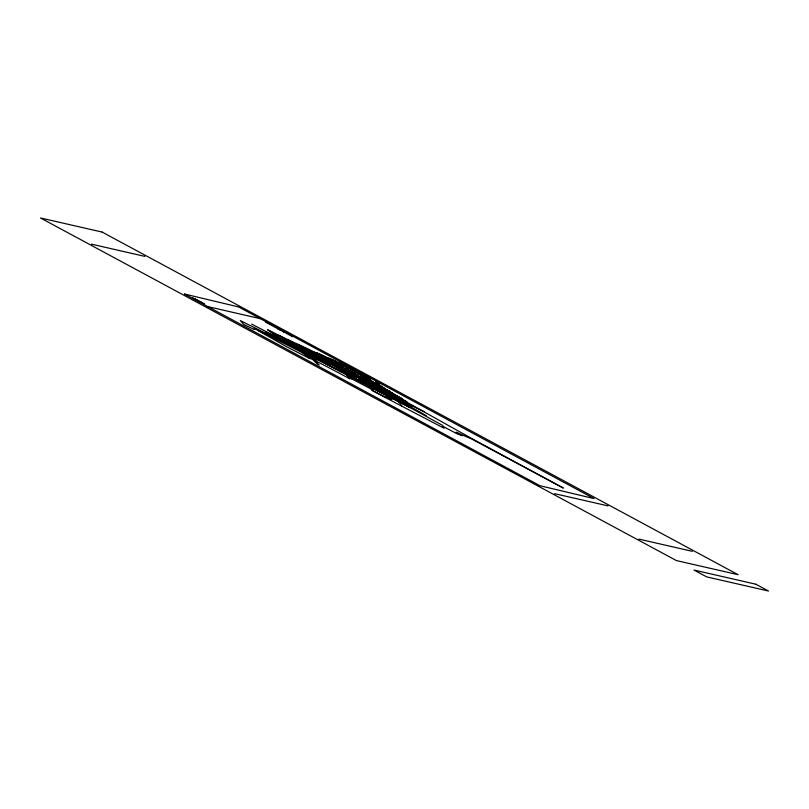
<?xml version="1.0" encoding="UTF-8"?>
<svg xmlns="http://www.w3.org/2000/svg" width="809" height="809" viewBox="0 0 809 809"><rect width="100%" height="100%" fill="white"/><g stroke="black" fill="none" stroke-linecap="round" stroke-linejoin="round"><path stroke-width="1.21" d="M330.952 359.783L330.82 360.379L323.782 358.63L300.958 349.043M306.864 352.653L307.622 352.158M340.013 365.496L336.19 365.021M364.748 379.3L365.557 379.482L343.329 367.842M364.657 379.239L372.777 383.506M331.377 362.493L335.513 362.472M342.126 366.497L339.962 366.871M387.4 391.04L391.263 393.053A27.294 1.335 27.8 0 1 391.94 393.447L393.892 394.63M195.1 299.178L201.583 302.586L200.642 302.121M377.004 383.587L375.578 381.969L379.502 383.972M343.451 367.923L339.911 366.659L343.451 367.923L341.105 366.78M341.236 365.981L340.518 366.022L342.217 367.215M357.477 371.452L359.863 372.383A26.818 1.315 27.8 0 1 360.409 372.656L361.704 373.606M316.703 353.007L316.592 353.068A29.478 1.436 27.8 0 0 316.936 353.3L323.175 356.638L317.826 353.948A15.846 0.779 27.8 0 0 317.482 353.776L313.154 351.693M341.236 365.981L340.629 366.214M402.295 402.154L400.061 401.395M339.74 364.798L334.228 364.05M340.356 365.617L342.48 365.87M352.734 369.915L353.381 369.996M340.195 365.587L336.18 365.041L309.675 354.413M337.757 363.747L335.331 364.262L333.783 363.757M359.085 372.767L366.74 376.883M335.543 362.432L336.857 362.695M352.957 370.775L353.766 370.967L352.734 369.996M91.457 244.156L144.922 256.402M207.235 306.5L260.488 318.695M348.163 368.115L345.109 366.517M554.519 493.642L607.994 505.878M638.908 539.107L692.383 551.344M278.64 329.283L280.814 330.274M359.044 372.757L358.165 372.494M358.003 375.386L356.86 375.083M337.909 363.12L324.52 356.223A14.875 0.728 27.8 0 0 324.166 356.061L321.224 354.605M331.457 361.411L325.329 359.601L299.906 349.205M354.059 370.047L367.377 376.468M340.286 362.179L353.745 370.006M383.82 388.239L382.869 387.794A43.959 2.144 27.8 0 1 382.121 387.359L370.198 380.028M339.982 362.665L340.71 362.877M348.234 368.146L348.355 368.186A28.912 1.416 27.8 0 0 348.558 368.247L350.166 368.55M316.804 353.017L328.727 358.791A47.63 2.326 27.8 0 1 329.9 359.378L331.66 360.308A33.159 1.618 27.8 0 1 332.792 360.935L333.723 361.461M337.97 363.15L342.986 365.648A38.67 1.891 27.8 0 1 343.714 366.012L352.946 370.876M403.125 399.767L406.856 401.638M368.429 377.146L350.722 368.489M350.57 368.368L351.814 369.187M359.429 374.395L362.462 376.397M401.557 398.908L403.398 399.818L398.938 397.462M332.509 360.996L333.692 361.451M359.439 374.395L355.303 372.231M388.795 391.172L387.784 390.656M394.398 394.59L398.372 396.814M357.386 371.452L356.506 371.139M342.814 368.621L347.354 371.098L342.814 368.621L344.513 369.43M342.874 368.53L344.543 369.41M348.446 373L350.115 373.869L348.436 373.02M363.453 379.35L361.886 378.572L363.484 379.37M370.623 383.193L372.251 384.093M359.317 379.654L360.956 380.554M370.856 386.105L372.484 387.005M317.563 353.169L321.102 354.534M291.058 344.422L300.523 348.841M299.209 349.933L240.313 320.586L243.853 324.51L254.38 329.536L254.319 328.757L260.174 331.377L303.011 353.027M340.731 362.887L342.136 363.585A20.822 1.021 27.8 0 1 342.713 363.878L345.989 365.628A15.027 0.738 27.8 0 1 346.373 365.87L362.705 374.87M339.335 366.457L334.37 364.728A87.119 4.257 27.8 0 1 330.072 363.008L321.345 359.469M399.504 400.677L399.889 401.304M310.899 356.071L310.332 355.849L311.758 357.082M400.394 397.977L401.921 398.685M328.848 358.033L332.732 359.611M317.694 357.517L335.957 364.97M380.655 385.671L383.84 388.077A10.75 0.526 27.8 0 0 384.083 388.229L384.214 388.3M323.347 359.712L335.866 364.92M320.748 359.216L316.875 357.669A69.362 3.388 27.8 0 0 312.962 356.324L312.375 356.344M303.122 350.782L331.114 362.412M307.036 352.714L333.975 363.989M397.866 397.715L400.677 398.908M400.101 398.979L402.912 400.162M402.336 400.233L405.137 401.416L376.407 385.165M317.179 353.159L317.674 353.422L317.098 353.118M396.359 396.471L393.68 395.328L398.554 397.704M343.501 366.164L345.716 367.215M310.12 353.29L312.173 354.302M311.607 354.12L313.427 354.999M312.587 354.676L314.934 355.849M314.074 355.505L316.43 356.688M315.561 356.344L317.431 357.244M316.825 357.052L318.928 358.084M318.331 357.891L320.425 358.923M319.838 358.741L321.173 359.338M376.478 385.58L379.209 386.763M378.693 386.833L381.383 387.996M380.897 388.077L383.547 389.22M383.112 389.321L385.721 390.454M385.317 390.575L387.895 391.687M387.42 391.758L390.019 392.891M389.513 392.952L392.153 394.094M391.617 394.145L394.286 395.298M356.162 371.018L359.338 373.798M335.017 360.693L341.762 364.353M335.29 360.814L332.823 359.661M201.148 302.505L202.402 303.062M341.732 365.355L343.38 366.103M341.661 365.557L332.55 361.026M387.066 390.909L384.174 389.584L388.563 391.859A15.502 0.758 27.8 0 1 388.987 392.072L391.303 393.305M368.975 379.37L370.431 380.119M310.798 356.011L311.243 356.203M372.039 383.112L391.505 392.992M388.037 390.777L388.755 391.151M401.244 400.495L387.349 393.578M362.847 374.931L368.51 377.945M335.816 362.594L339.274 364.232M392.78 393.74L388.34 391.414A13.399 0.657 27.8 0 1 387.916 391.162L383.739 388.542L388.522 391.03M288.196 339.8A106.717 5.218 27.8 0 0 297.763 344.26A106.687 5.208 27.8 0 0 305.974 347.941L328.09 358.923L319.292 356.658A68.067 3.327 27.8 0 1 280.227 338.819L267.567 329.759L269.923 330.932A108.032 5.279 27.8 0 0 278.65 335.209L279.752 335.745A107.961 5.279 27.8 0 0 287.842 339.628L316.188 355.616M399.666 400.738L402.316 402.164M424.149 411.68L401.861 400.789L407.038 403.479M387.521 395.581L392.759 398.058L391 396.097L373.374 386.732M401.78 400.748L406.27 402.943M384.214 388.603L385.974 389.503M369.217 377.722L365.739 375.912M367.974 378.258L369.865 379.29L369.248 378.976M367.407 377.257L368.55 377.975M335.877 362.634L339.416 364.414M284.596 332.317L283.666 331.852L284.404 332.277M361.451 373.192L369.784 377.591M367.842 378.197L364.798 376.539A13.652 0.667 27.8 0 0 364.434 376.337L363.302 375.75M309.817 358.559L286.548 346.707L258.041 330.557M383.85 388.249L384.447 388.563M380.078 386.753L371.26 381.676L374.81 383.527M369.349 376.964L370.482 377.884M368.53 377.884L369.794 378.925M370.744 381.464L379.492 385.964L363.261 377.247M393.194 394.256L394.822 395.308M284.778 341.398L302.465 350.469M309.665 358.074L311.354 358.943L300.938 350.439M367.62 376.589L369.511 377.591L369.43 377.065M367.104 377.166L365.789 376.488M385.357 389.038L394.519 394.559M306.651 352.562L251.67 324.116M364.04 374.87L365.506 375.781M377.874 385.155L389.139 391.141M370.158 381.717L472.618 439.014L563.357 488.07L472.193 439.236L456.084 432.208L462.566 435.707L457.368 433.948L443.231 426.565M360.733 379.674L359.085 377.985L380.432 388.472L374.011 384.862A43.898 2.144 27.8 0 0 366.973 380.978L363.261 378.976M363.484 379.957C361.704 380.392 359.388 376.64 362.301 378.46M380.483 389.068L384.568 391.526M401.942 400.839L412.843 406.472M365.344 374.719L361.694 372.888M365.193 375.002L361.168 373.06M363.979 374.84L363.706 374.698A10.446 0.506 27.8 0 1 363.332 374.506L361.714 372.919M385.61 389.149L370.785 381.079M394.944 395.368L398.797 397.391M346.04 371.189L345.241 370.744L346.009 371.058M359.823 378.44L360.48 378.733M358.883 378.177L360.076 378.794M359.125 378.42L360.531 379.269M385.165 392.143L389.877 394.58M359.904 379.188L365.799 382.323M384.831 391.799L390.555 395.247M374.284 387.369L368.398 384.315M321.092 359.995C323.206 360.976 318.837 358.802 321.001 359.833M377.115 389.887C379.29 390.909 374.709 388.512 376.994 389.817M368.257 385.499C370.431 386.581 367.033 384.73 368.388 385.61M377.843 390.727L410.143 407.473M361.178 373.819L369.693 378.379M361.249 374.112L353.422 369.885M391.425 392.8L397.462 396.41M360.895 378.491L363.231 379.714M358.407 377.682L359.56 378.278M385.003 391.89L389.908 394.428M385.509 392.486L391.111 395.823L386.277 393.204L389.776 395.126M379.542 389.989L380.351 390.342L379.35 389.311M386.874 393.771L391.232 396.036M357.79 380.068L361.087 381.626L359.965 380.392M308.209 354.443L342.874 372.453M343.724 372.898L409.455 406.998M314.428 357.74L393.74 399.019M415.159 410.325L312.395 356.981L317.654 361.876L333.308 370.026A68.027 3.327 27.8 0 1 349.994 378.895L346.373 374.648M357.406 372.11L358.094 372.453M345.14 366.457L341.813 364.394M397.532 396.45L401.78 398.827L398.453 396.855M337.484 366.608C339.669 367.711 335.563 365.456 337.424 366.578M330.537 364.09C332.691 365.172 328.575 362.928 330.476 364.06M368.358 385.438L366.012 384.164A57.965 2.831 27.8 0 0 366.973 384.063M325.046 363.049L329.283 365.263M333.591 367.508L358.124 380.22L356.172 378.177L351.844 375.669L339.901 369.753L341.853 371.786M368.328 385.529L372.565 387.794M301.241 350.691L316.238 358.438A13.288 0.647 27.8 0 0 319.242 360.025M338.779 370.411L339.638 370.856M402.204 403.529L398.433 401.628L398.918 402.194M313.144 357.194L316.653 359.034M337.242 369.743L342.217 372.352M348.831 377.368L371.291 389.109L372.575 390.868L444.05 428.234L442.695 425.473L415.351 410.436M371.968 390.029L386.328 397.532L385.509 396.218L391.738 399.474L390.848 397.947L381.737 392.941M370.825 380.523L370.906 380.564A11.265 0.546 27.8 0 0 371.28 380.756L370.35 379.745M400.627 398.068L402.781 399.242M333.935 367.883L334.582 368.338M396.44 396.137L391.455 393.396M385.903 393.801C383.982 393.002 388.32 395.035 385.751 393.831M362.584 381.868L397.856 400.627M389.068 396.046C386.722 394.954 391.465 397.259 388.977 396.107M362.675 375.123L368.014 377.985M401.497 398.716L399.919 397.988M297.237 348.082L312.355 356.061M351.784 368.742L348.548 367.003L350.661 368.489M394.054 394.762L394.205 394.843A28.982 1.416 27.8 0 0 394.873 395.197L399.818 397.795M351.672 369.106L362.624 375.093M368.894 379.31L359.429 373.849M326.917 357.861L334.997 362.169M354.747 373.536L355.879 374.142L354.453 373.525M397.108 396.491L399.929 397.856M265.483 322.053L276.87 328.191M357.305 372.059L355.121 370.886L358.609 373.171M368.085 378.015L369.834 379.411M340.65 366.73L364.889 379.633M340.235 366.689L342.814 367.913M339.982 366.669L342.187 367.771M328.606 359.509L334.532 362.695M313.629 357.042L315.318 357.952M281.279 330.568L292.656 336.726M359.307 378.025L336.372 365.183M197.679 300.726L195.181 299.259M363.231 375.71L358.731 373.242M297.763 344.26L321.739 357.285M400.344 398.22L400.758 398.271M368.328 381.504L399.848 399.13M325.36 359.611L339.305 367.256M278.579 329.212L277.477 328.565L280.794 330.254M400.344 397.947L391.344 392.84L393.265 393.71A24.27 1.183 27.8 0 0 392.952 393.518L389.26 391.162M319.413 357.275L329.384 362.796M380.685 385.671L377.115 383.668M316.097 356.496L321.426 359.479L309.887 353.159L315.095 356.081M309.958 352.764L310.474 353.058M426.242 415.624L392.223 396.329L393.68 398.23M401.021 402.508L402.073 403.084L399.747 401.234M311.991 353.068L316.632 355.707M278.65 335.209L309.028 352.643M388.34 393.477L389.786 394.317M384.831 391.708L386.51 392.668M388.219 394.205L391.081 395.783M388.785 391.162L383.284 388.027L384.204 388.613M269.276 330.608L299.31 348.183M297.338 347.587L300.877 350.358M370.633 383.233L372.282 384.073M370.866 386.146L372.514 386.985M385.357 388.917L385.195 388.724A16.949 0.829 27.8 0 1 385.185 388.714L385.084 388.633M401.679 400.728L403.094 401.628M393.103 394.064L369.753 380.887M386.56 393.558L380.685 389.999M360.986 380.533L359.297 379.674M309.655 358.438L296.6 347.809L265.787 332.003L268.912 334.835M363.18 377.196L362.422 376.357M306.419 353.826L317.694 364.06M362.21 374.122L365.719 376.438M307.916 354.322L319.242 365.092M362.027 379.219L361.188 378.642M387.086 390.585L387.572 391.091L369.46 381.464M387.248 390.747L386.095 389.594M360.511 379.138L359.692 378.299M360.43 379.512L358.802 377.843M360.329 378.946L360.956 379.229M360.147 379.37L358.518 377.692M374.931 385.681L378.996 389.129L366.76 383.304L362.705 379.866M359.085 377.955L360.854 379.765M361.34 379.987L359.368 378.137M361.289 379.937L362.017 380.311M370.755 381.049L370.047 380.311M370.684 381.403L369.905 380.604M369.642 377.884L369.116 377.621M349.346 376.195L351.743 378.895M398.746 401.79L401.982 406.26M371.291 389.109L370.512 388.037L373.606 389.645L372.959 388.532M306.783 352.633L307.784 354.2M380.24 391.92L380.584 392.598M364.111 380.483A47.023 2.296 27.8 0 1 358.943 377.722L358.64 377.56A47.023 2.296 27.8 0 1 352.684 374.334L352.148 374.041A47.023 2.296 27.8 0 1 343.633 369.298M359.388 376.893L358.984 377.52L356.991 376.67L340.255 367.215L359.388 376.893M343.036 369.349L347.445 372.605L356.82 377.53L343.117 369.369M184.543 294.051L539.977 485.724L594.028 498.597L238.564 306.924L184.594 294.051M192.542 297.884L204.171 303.881L192.542 297.884M342.47 370.229L322.852 360.318L329.728 363.15L342.47 370.229M343.936 370.846L330.982 363.625L338.658 366.659L343.936 370.846M355.03 373.546L344.856 368.55L355.03 373.546M102.146 232.082L40.45 217.955L676.395 560.566L738.091 574.693L102.146 232.082M755.889 584.229L694.001 570.052L706.661 576.878L768.55 591.045L755.889 584.229M400.111 399.909L398.706 399.413L401.122 400.738L397.806 398.645L400.111 399.909M354.473 374.395L356.112 375.265L354.494 374.405M352.663 374.759L354.302 375.629L352.724 374.779M353.816 375.932L355.454 376.802L353.867 375.952M361.441 379.724L360.713 379.35L361.441 379.724"/></g></svg>
